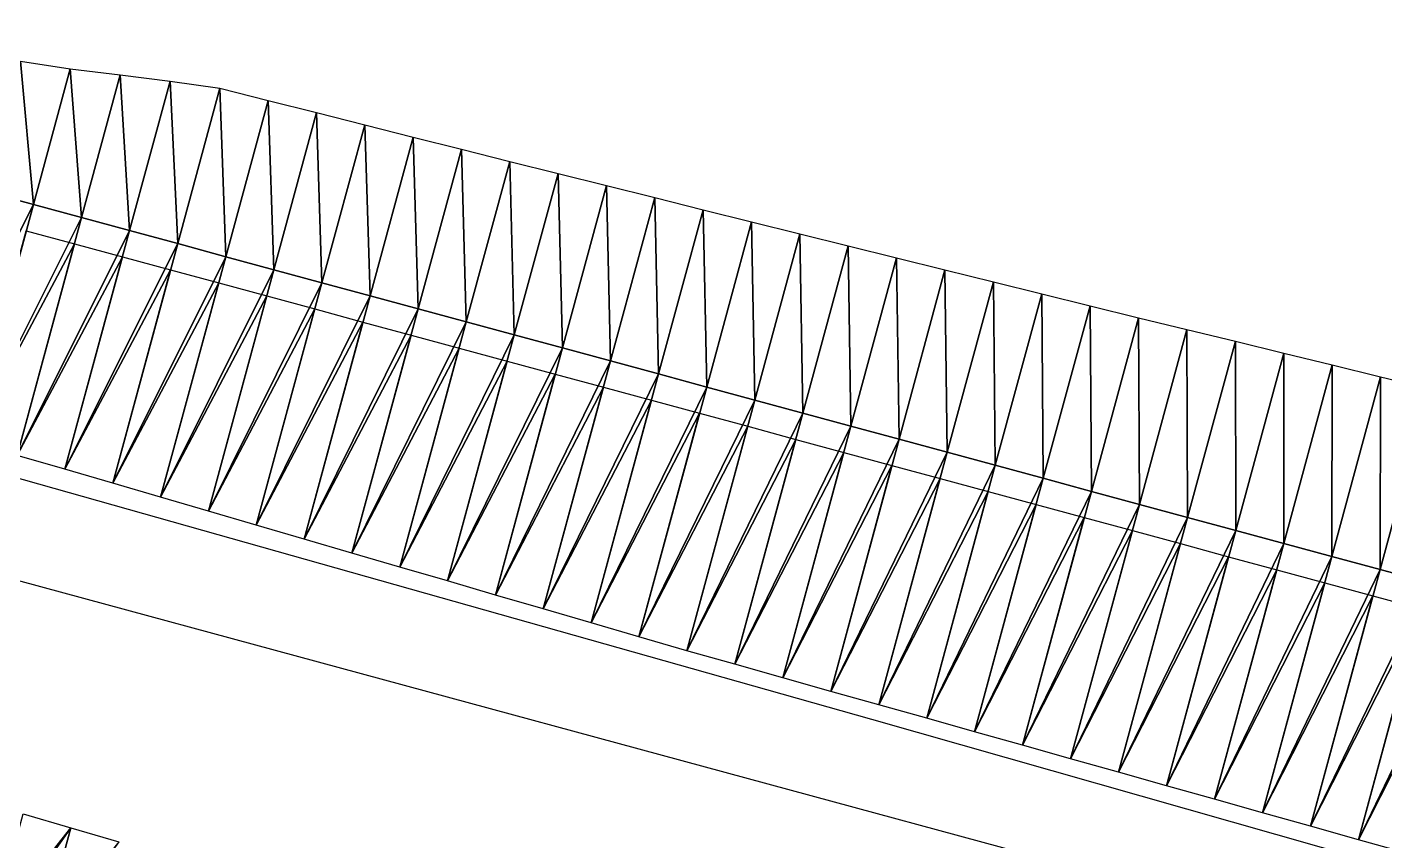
# Model space of a CAD drawing. Header units: metres. Extents: x 1882598 to 1885460, y 3171405 to 3171756.
# Drawn here: x 1884056.85 to 1884084.09, y 3171616.12 to 3171632.44 of the extents above; entities that cross this region are included whole.
import ezdxf

# ---------------------------------------------------------------- set-up
doc = ezdxf.new("R2010")
doc.units = ezdxf.units.M
doc.header["$MEASUREMENT"] = 0
doc.layers.add('00DR-R_HTA_Cl A', color=7, linetype='Continuous', true_color=0xcc0000)
doc.layers.add('Triangles surfaces projet', color=7, linetype='Continuous', true_color=0x848484)
doc.layers.add('Route - 27-28_RD561 IndG - Axe', color=1, linetype='Continuous')

msp = doc.modelspace()

# ---------------------------------------------------------------- linework, layer by layer
at = {"layer": '00DR-R_HTA_Cl A'}
msp.add_polyline3d([(1884140.277, 3171610.57, 149.882), (1884136.851, 3171603.855, 149.912), (1884134.819, 3171602.511, 149.943), (1884132.256, 3171602.571, 150.138), (1884128.626, 3171603.053, 150.295), (1884107.67, 3171608.875, 150.512), (1884091.849, 3171613.414, 150.792), (1884073.796, 3171618.552, 150.837), (1884047.812, 3171625.888, 151.097), (1884023.878, 3171632.74, 151.242), (1884015.443, 3171635.257, 151.2), (1884008.357, 3171637.466, 151.195), (1884002.02, 3171639.346, 151.252), (1883996.948, 3171640.747, 151.278), (1883973.83, 3171647.563, 151.576), (1883938.033, 3171657.516, 151.837), (1883928.705, 3171660.207, 152.712)], dxfattribs=at)
at = {"layer": 'Route - 27-28_RD561 IndG - Axe'}
msp.add_line((1883921.327, 3171658.024), (1884164.823, 3171592.026), dxfattribs=at)
at = {"layer": 'Triangles surfaces projet'}
for points in [[(1884056.972, 3171628.886, 150.933), (1884056.006, 3171629.147, 150.941), (1884056.715, 3171631.763, 149.134), (1884056.972, 3171628.886, 150.933)], [(1884056.715, 3171631.763, 149.134), (1884057.71, 3171631.609, 149.053), (1884056.972, 3171628.886, 150.933), (1884056.715, 3171631.763, 149.134)], [(1884057.937, 3171628.624, 150.926), (1884056.972, 3171628.886, 150.933), (1884057.71, 3171631.609, 149.053), (1884057.937, 3171628.624, 150.926)], [(1884058.712, 3171631.485, 148.951), (1884057.937, 3171628.624, 150.926), (1884057.71, 3171631.609, 149.053), (1884058.712, 3171631.485, 148.951)], [(1884058.902, 3171628.362, 150.919), (1884057.937, 3171628.624, 150.926), (1884058.712, 3171631.485, 148.951), (1884058.902, 3171628.362, 150.919)], [(1884059.715, 3171631.36, 148.849), (1884058.902, 3171628.362, 150.919), (1884058.712, 3171631.485, 148.951), (1884059.715, 3171631.36, 148.849)], [(1884058.902, 3171628.362, 150.919), (1884059.715, 3171631.36, 148.849), (1884059.867, 3171628.101, 150.912), (1884058.902, 3171628.362, 150.919)], [(1884060.712, 3171631.219, 148.759), (1884059.867, 3171628.101, 150.912), (1884059.715, 3171631.36, 148.849), (1884060.712, 3171631.219, 148.759)], [(1884060.712, 3171631.219, 148.759), (1884060.832, 3171627.839, 150.905), (1884059.867, 3171628.101, 150.912), (1884060.712, 3171631.219, 148.759)], [(1884060.712, 3171631.219, 148.759), (1884061.682, 3171630.974, 148.74), (1884060.832, 3171627.839, 150.905), (1884060.712, 3171631.219, 148.759)], [(1884060.832, 3171627.839, 150.905), (1884061.682, 3171630.974, 148.74), (1884061.798, 3171627.578, 150.898), (1884060.832, 3171627.839, 150.905)], [(1884061.798, 3171627.578, 150.898), (1884061.682, 3171630.974, 148.74), (1884062.652, 3171630.73, 148.721), (1884061.798, 3171627.578, 150.898)], [(1884062.652, 3171630.73, 148.721), (1884062.763, 3171627.316, 150.891), (1884061.798, 3171627.578, 150.898), (1884062.652, 3171630.73, 148.721)], [(1884062.763, 3171627.316, 150.891), (1884062.652, 3171630.73, 148.721), (1884063.622, 3171630.485, 148.702), (1884062.763, 3171627.316, 150.891)], [(1884062.763, 3171627.316, 150.891), (1884063.622, 3171630.485, 148.702), (1884063.728, 3171627.054, 150.884), (1884062.763, 3171627.316, 150.891)], [(1884063.622, 3171630.485, 148.702), (1884064.591, 3171630.24, 148.683), (1884063.728, 3171627.054, 150.884), (1884063.622, 3171630.485, 148.702)], [(1884064.591, 3171630.24, 148.683), (1884064.693, 3171626.793, 150.877), (1884063.728, 3171627.054, 150.884), (1884064.591, 3171630.24, 148.683)], [(1884064.591, 3171630.24, 148.683), (1884065.561, 3171629.996, 148.664), (1884064.693, 3171626.793, 150.877), (1884064.591, 3171630.24, 148.683)], [(1884065.561, 3171629.996, 148.664), (1884065.658, 3171626.531, 150.87), (1884064.693, 3171626.793, 150.877), (1884065.561, 3171629.996, 148.664)], [(1884065.561, 3171629.996, 148.664), (1884066.531, 3171629.751, 148.646), (1884065.658, 3171626.531, 150.87), (1884065.561, 3171629.996, 148.664)], [(1884066.531, 3171629.751, 148.646), (1884066.623, 3171626.27, 150.863), (1884065.658, 3171626.531, 150.87), (1884066.531, 3171629.751, 148.646)], [(1884066.623, 3171626.27, 150.863), (1884066.531, 3171629.751, 148.646), (1884067.501, 3171629.509, 148.625), (1884066.623, 3171626.27, 150.863)], [(1884067.589, 3171626.008, 150.856), (1884066.623, 3171626.27, 150.863), (1884067.501, 3171629.509, 148.625), (1884067.589, 3171626.008, 150.856)], [(1884067.501, 3171629.509, 148.625), (1884068.472, 3171629.266, 148.605), (1884067.589, 3171626.008, 150.856), (1884067.501, 3171629.509, 148.625)], [(1884068.472, 3171629.266, 148.605), (1884068.554, 3171625.746, 150.849), (1884067.589, 3171626.008, 150.856), (1884068.472, 3171629.266, 148.605)], [(1884068.554, 3171625.746, 150.849), (1884068.472, 3171629.266, 148.605), (1884069.442, 3171629.024, 148.585), (1884068.554, 3171625.746, 150.849)], [(1884056.972, 3171628.886, 150.933), (1884054.723, 3171624.413, 151.063), (1884056.006, 3171629.147, 150.941), (1884056.972, 3171628.886, 150.933)], [(1884069.442, 3171629.024, 148.585), (1884069.519, 3171625.485, 150.842), (1884068.554, 3171625.746, 150.849), (1884069.442, 3171629.024, 148.585)], [(1884069.442, 3171629.024, 148.585), (1884070.413, 3171628.782, 148.564), (1884069.519, 3171625.485, 150.842), (1884069.442, 3171629.024, 148.585)], [(1884055.683, 3171624.133, 151.057), (1884054.723, 3171624.413, 151.063), (1884056.972, 3171628.886, 150.933), (1884055.683, 3171624.133, 151.057)], [(1884056.972, 3171628.886, 150.933), (1884057.937, 3171628.624, 150.926), (1884055.683, 3171624.133, 151.057), (1884056.972, 3171628.886, 150.933)], [(1884070.484, 3171625.223, 150.834), (1884069.519, 3171625.485, 150.842), (1884070.413, 3171628.782, 148.564), (1884070.484, 3171625.223, 150.834)], [(1884071.383, 3171628.539, 148.544), (1884070.484, 3171625.223, 150.834), (1884070.413, 3171628.782, 148.564), (1884071.383, 3171628.539, 148.544)], [(1884057.937, 3171628.624, 150.926), (1884056.644, 3171623.852, 151.05), (1884055.683, 3171624.133, 151.057), (1884057.937, 3171628.624, 150.926)], [(1884057.794, 3171628.098, 151.29), (1884055.683, 3171624.133, 151.407), (1884056.829, 3171628.359, 151.297), (1884057.794, 3171628.098, 151.29)], [(1884058.902, 3171628.362, 150.919), (1884056.644, 3171623.852, 151.05), (1884057.937, 3171628.624, 150.926), (1884058.902, 3171628.362, 150.919)], [(1884057.604, 3171623.572, 151.043), (1884056.644, 3171623.852, 151.05), (1884058.902, 3171628.362, 150.919), (1884057.604, 3171623.572, 151.043)], [(1884057.604, 3171623.572, 151.043), (1884058.902, 3171628.362, 150.919), (1884059.867, 3171628.101, 150.912), (1884057.604, 3171623.572, 151.043)], [(1884070.484, 3171625.223, 150.834), (1884071.383, 3171628.539, 148.544), (1884071.449, 3171624.962, 150.827), (1884070.484, 3171625.223, 150.834)], [(1884071.383, 3171628.539, 148.544), (1884072.353, 3171628.297, 148.524), (1884071.449, 3171624.962, 150.827), (1884071.383, 3171628.539, 148.544)], [(1884056.644, 3171623.852, 151.4), (1884055.683, 3171624.133, 151.407), (1884057.794, 3171628.098, 151.29), (1884056.644, 3171623.852, 151.4)], [(1884058.759, 3171627.836, 151.283), (1884056.644, 3171623.852, 151.4), (1884057.794, 3171628.098, 151.29), (1884058.759, 3171627.836, 151.283)], [(1884059.867, 3171628.101, 150.912), (1884058.564, 3171623.292, 151.037), (1884057.604, 3171623.572, 151.043), (1884059.867, 3171628.101, 150.912)], [(1884060.832, 3171627.839, 150.905), (1884058.564, 3171623.292, 151.037), (1884059.867, 3171628.101, 150.912), (1884060.832, 3171627.839, 150.905)], [(1884072.353, 3171628.297, 148.524), (1884072.414, 3171624.7, 150.82), (1884071.449, 3171624.962, 150.827), (1884072.353, 3171628.297, 148.524)], [(1884072.353, 3171628.297, 148.524), (1884073.324, 3171628.056, 148.502), (1884072.414, 3171624.7, 150.82), (1884072.353, 3171628.297, 148.524)], [(1884058.759, 3171627.836, 151.283), (1884057.604, 3171623.572, 151.393), (1884056.644, 3171623.852, 151.4), (1884058.759, 3171627.836, 151.283)], [(1884059.724, 3171627.574, 151.276), (1884057.604, 3171623.572, 151.393), (1884058.759, 3171627.836, 151.283), (1884059.724, 3171627.574, 151.276)], [(1884059.524, 3171623.012, 151.03), (1884058.564, 3171623.292, 151.037), (1884060.832, 3171627.839, 150.905), (1884059.524, 3171623.012, 151.03)], [(1884061.798, 3171627.578, 150.898), (1884059.524, 3171623.012, 151.03), (1884060.832, 3171627.839, 150.905), (1884061.798, 3171627.578, 150.898)], [(1884073.324, 3171628.056, 148.502), (1884073.38, 3171624.438, 150.813), (1884072.414, 3171624.7, 150.82), (1884073.324, 3171628.056, 148.502)], [(1884073.38, 3171624.438, 150.813), (1884073.324, 3171628.056, 148.502), (1884074.295, 3171627.815, 148.481), (1884073.38, 3171624.438, 150.813)], [(1884073.38, 3171624.438, 150.813), (1884074.295, 3171627.815, 148.481), (1884074.345, 3171624.177, 150.806), (1884073.38, 3171624.438, 150.813)], [(1884074.295, 3171627.815, 148.481), (1884075.266, 3171627.575, 148.459), (1884074.345, 3171624.177, 150.806), (1884074.295, 3171627.815, 148.481)], [(1884059.724, 3171627.574, 151.276), (1884058.564, 3171623.292, 151.387), (1884057.604, 3171623.572, 151.393), (1884059.724, 3171627.574, 151.276)], [(1884060.69, 3171627.313, 151.269), (1884058.564, 3171623.292, 151.387), (1884059.724, 3171627.574, 151.276), (1884060.69, 3171627.313, 151.269)], [(1884059.524, 3171623.012, 151.03), (1884061.798, 3171627.578, 150.898), (1884060.484, 3171622.732, 151.024), (1884059.524, 3171623.012, 151.03)], [(1884061.798, 3171627.578, 150.898), (1884062.763, 3171627.316, 150.891), (1884060.484, 3171622.732, 151.024), (1884061.798, 3171627.578, 150.898)], [(1884074.345, 3171624.177, 150.806), (1884075.266, 3171627.575, 148.459), (1884075.31, 3171623.915, 150.799), (1884074.345, 3171624.177, 150.806)], [(1884076.237, 3171627.334, 148.438), (1884075.31, 3171623.915, 150.799), (1884075.266, 3171627.575, 148.459), (1884076.237, 3171627.334, 148.438)], [(1884060.69, 3171627.313, 151.269), (1884059.524, 3171623.012, 151.38), (1884058.564, 3171623.292, 151.387), (1884060.69, 3171627.313, 151.269)], [(1884061.655, 3171627.051, 151.262), (1884059.524, 3171623.012, 151.38), (1884060.69, 3171627.313, 151.269), (1884061.655, 3171627.051, 151.262)], [(1884061.444, 3171622.451, 151.017), (1884060.484, 3171622.732, 151.024), (1884062.763, 3171627.316, 150.891), (1884061.444, 3171622.451, 151.017)], [(1884063.728, 3171627.054, 150.884), (1884061.444, 3171622.451, 151.017), (1884062.763, 3171627.316, 150.891), (1884063.728, 3171627.054, 150.884)], [(1884076.237, 3171627.334, 148.438), (1884076.275, 3171623.653, 150.792), (1884075.31, 3171623.915, 150.799), (1884076.237, 3171627.334, 148.438)], [(1884076.237, 3171627.334, 148.438), (1884077.207, 3171627.093, 148.416), (1884076.275, 3171623.653, 150.792), (1884076.237, 3171627.334, 148.438)], [(1884061.655, 3171627.051, 151.262), (1884060.484, 3171622.732, 151.374), (1884059.524, 3171623.012, 151.38), (1884061.655, 3171627.051, 151.262)], [(1884062.62, 3171626.79, 151.255), (1884060.484, 3171622.732, 151.374), (1884061.655, 3171627.051, 151.262), (1884062.62, 3171626.79, 151.255)], [(1884063.728, 3171627.054, 150.884), (1884062.404, 3171622.171, 151.01), (1884061.444, 3171622.451, 151.017), (1884063.728, 3171627.054, 150.884)], [(1884064.693, 3171626.793, 150.877), (1884062.404, 3171622.171, 151.01), (1884063.728, 3171627.054, 150.884), (1884064.693, 3171626.793, 150.877)], [(1884077.24, 3171623.392, 150.785), (1884076.275, 3171623.653, 150.792), (1884077.207, 3171627.093, 148.416), (1884077.24, 3171623.392, 150.785)], [(1884077.24, 3171623.392, 150.785), (1884077.207, 3171627.093, 148.416), (1884078.178, 3171626.853, 148.394), (1884077.24, 3171623.392, 150.785)], [(1884062.62, 3171626.79, 151.255), (1884061.444, 3171622.451, 151.367), (1884060.484, 3171622.732, 151.374), (1884062.62, 3171626.79, 151.255)], [(1884063.585, 3171626.528, 151.248), (1884061.444, 3171622.451, 151.367), (1884062.62, 3171626.79, 151.255), (1884063.585, 3171626.528, 151.248)], [(1884064.693, 3171626.793, 150.877), (1884063.364, 3171621.891, 151.004), (1884062.404, 3171622.171, 151.01), (1884064.693, 3171626.793, 150.877)], [(1884063.364, 3171621.891, 151.004), (1884064.693, 3171626.793, 150.877), (1884065.658, 3171626.531, 150.87), (1884063.364, 3171621.891, 151.004)], [(1884078.178, 3171626.853, 148.394), (1884078.205, 3171623.13, 150.778), (1884077.24, 3171623.392, 150.785), (1884078.178, 3171626.853, 148.394)], [(1884078.205, 3171623.13, 150.778), (1884078.178, 3171626.853, 148.394), (1884079.15, 3171626.614, 148.372), (1884078.205, 3171623.13, 150.778)], [(1884063.585, 3171626.528, 151.248), (1884062.404, 3171622.171, 151.36), (1884061.444, 3171622.451, 151.367), (1884063.585, 3171626.528, 151.248)], [(1884064.55, 3171626.266, 151.241), (1884062.404, 3171622.171, 151.36), (1884063.585, 3171626.528, 151.248), (1884064.55, 3171626.266, 151.241)], [(1884064.325, 3171621.611, 150.997), (1884063.364, 3171621.891, 151.004), (1884065.658, 3171626.531, 150.87), (1884064.325, 3171621.611, 150.997)], [(1884064.325, 3171621.611, 150.997), (1884065.658, 3171626.531, 150.87), (1884066.623, 3171626.27, 150.863), (1884064.325, 3171621.611, 150.997)], [(1884079.171, 3171622.869, 150.771), (1884078.205, 3171623.13, 150.778), (1884079.15, 3171626.614, 148.372), (1884079.171, 3171622.869, 150.771)], [(1884079.171, 3171622.869, 150.771), (1884079.15, 3171626.614, 148.372), (1884080.122, 3171626.377, 148.347), (1884079.171, 3171622.869, 150.771)], [(1884064.55, 3171626.266, 151.241), (1884063.364, 3171621.891, 151.354), (1884062.404, 3171622.171, 151.36), (1884064.55, 3171626.266, 151.241)], [(1884065.516, 3171626.005, 151.233), (1884063.364, 3171621.891, 151.354), (1884064.55, 3171626.266, 151.241), (1884065.516, 3171626.005, 151.233)], [(1884066.623, 3171626.27, 150.863), (1884065.285, 3171621.331, 150.991), (1884064.325, 3171621.611, 150.997), (1884066.623, 3171626.27, 150.863)], [(1884067.589, 3171626.008, 150.856), (1884065.285, 3171621.331, 150.991), (1884066.623, 3171626.27, 150.863), (1884067.589, 3171626.008, 150.856)], [(1884080.122, 3171626.377, 148.347), (1884080.136, 3171622.607, 150.764), (1884079.171, 3171622.869, 150.771), (1884080.122, 3171626.377, 148.347)], [(1884080.122, 3171626.377, 148.347), (1884081.094, 3171626.141, 148.323), (1884080.136, 3171622.607, 150.764), (1884080.122, 3171626.377, 148.347)], [(1884065.516, 3171626.005, 151.233), (1884064.325, 3171621.611, 151.347), (1884063.364, 3171621.891, 151.354), (1884065.516, 3171626.005, 151.233)], [(1884066.481, 3171625.743, 151.226), (1884064.325, 3171621.611, 151.347), (1884065.516, 3171626.005, 151.233), (1884066.481, 3171625.743, 151.226)], [(1884065.285, 3171621.331, 150.991), (1884067.589, 3171626.008, 150.856), (1884066.245, 3171621.05, 150.984), (1884065.285, 3171621.331, 150.991)], [(1884068.554, 3171625.746, 150.849), (1884066.245, 3171621.05, 150.984), (1884067.589, 3171626.008, 150.856), (1884068.554, 3171625.746, 150.849)], [(1884081.094, 3171626.141, 148.323), (1884081.101, 3171622.345, 150.757), (1884080.136, 3171622.607, 150.764), (1884081.094, 3171626.141, 148.323)], [(1884082.066, 3171625.904, 148.298), (1884081.101, 3171622.345, 150.757), (1884081.094, 3171626.141, 148.323), (1884082.066, 3171625.904, 148.298)], [(1884081.101, 3171622.345, 150.757), (1884082.066, 3171625.904, 148.298), (1884082.066, 3171622.084, 150.75), (1884081.101, 3171622.345, 150.757)], [(1884082.066, 3171622.084, 150.75), (1884082.066, 3171625.904, 148.298), (1884083.038, 3171625.668, 148.274), (1884082.066, 3171622.084, 150.75)], [(1884066.481, 3171625.743, 151.226), (1884065.285, 3171621.331, 151.341), (1884064.325, 3171621.611, 151.347), (1884066.481, 3171625.743, 151.226)], [(1884067.446, 3171625.481, 151.219), (1884065.285, 3171621.331, 151.341), (1884066.481, 3171625.743, 151.226), (1884067.446, 3171625.481, 151.219)], [(1884066.245, 3171621.05, 150.984), (1884068.554, 3171625.746, 150.849), (1884067.205, 3171620.77, 150.977), (1884066.245, 3171621.05, 150.984)], [(1884069.519, 3171625.485, 150.842), (1884067.205, 3171620.77, 150.977), (1884068.554, 3171625.746, 150.849), (1884069.519, 3171625.485, 150.842)], [(1884082.066, 3171622.084, 150.75), (1884083.038, 3171625.668, 148.274), (1884083.031, 3171621.822, 150.742), (1884082.066, 3171622.084, 150.75)], [(1884083.038, 3171625.668, 148.274), (1884084.01, 3171625.431, 148.25), (1884083.031, 3171621.822, 150.742), (1884083.038, 3171625.668, 148.274)], [(1884067.446, 3171625.481, 151.219), (1884066.245, 3171621.05, 151.334), (1884065.285, 3171621.331, 151.341), (1884067.446, 3171625.481, 151.219)], [(1884068.411, 3171625.22, 151.212), (1884066.245, 3171621.05, 151.334), (1884067.446, 3171625.481, 151.219), (1884068.411, 3171625.22, 151.212)], [(1884067.205, 3171620.77, 150.977), (1884069.519, 3171625.485, 150.842), (1884068.165, 3171620.49, 150.971), (1884067.205, 3171620.77, 150.977)], [(1884068.165, 3171620.49, 150.971), (1884069.519, 3171625.485, 150.842), (1884070.484, 3171625.223, 150.834), (1884068.165, 3171620.49, 150.971)], [(1884083.997, 3171621.561, 150.735), (1884083.031, 3171621.822, 150.742), (1884084.01, 3171625.431, 148.25), (1884083.997, 3171621.561, 150.735)], [(1884083.997, 3171621.561, 150.735), (1884084.01, 3171625.431, 148.25), (1884084.981, 3171625.195, 148.225), (1884083.997, 3171621.561, 150.735)], [(1884068.411, 3171625.22, 151.212), (1884067.205, 3171620.77, 151.327), (1884066.245, 3171621.05, 151.334), (1884068.411, 3171625.22, 151.212)], [(1884069.376, 3171624.958, 151.205), (1884067.205, 3171620.77, 151.327), (1884068.411, 3171625.22, 151.212), (1884069.376, 3171624.958, 151.205)], [(1884070.484, 3171625.223, 150.834), (1884069.125, 3171620.21, 150.964), (1884068.165, 3171620.49, 150.971), (1884070.484, 3171625.223, 150.834)], [(1884070.484, 3171625.223, 150.834), (1884071.449, 3171624.962, 150.827), (1884069.125, 3171620.21, 150.964), (1884070.484, 3171625.223, 150.834)], [(1884084.981, 3171625.195, 148.225), (1884084.962, 3171621.299, 150.728), (1884083.997, 3171621.561, 150.735), (1884084.981, 3171625.195, 148.225)], [(1884069.376, 3171624.958, 151.205), (1884068.165, 3171620.49, 151.321), (1884067.205, 3171620.77, 151.327), (1884069.376, 3171624.958, 151.205)], [(1884070.341, 3171624.697, 151.198), (1884068.165, 3171620.49, 151.321), (1884069.376, 3171624.958, 151.205), (1884070.341, 3171624.697, 151.198)], [(1884069.125, 3171620.21, 150.964), (1884071.449, 3171624.962, 150.827), (1884070.085, 3171619.93, 150.958), (1884069.125, 3171620.21, 150.964)], [(1884072.414, 3171624.7, 150.82), (1884070.085, 3171619.93, 150.958), (1884071.449, 3171624.962, 150.827), (1884072.414, 3171624.7, 150.82)], [(1884069.125, 3171620.21, 151.314), (1884068.165, 3171620.49, 151.321), (1884070.341, 3171624.697, 151.198), (1884069.125, 3171620.21, 151.314)], [(1884071.307, 3171624.435, 151.191), (1884069.125, 3171620.21, 151.314), (1884070.341, 3171624.697, 151.198), (1884071.307, 3171624.435, 151.191)], [(1884070.085, 3171619.93, 150.958), (1884072.414, 3171624.7, 150.82), (1884071.048, 3171619.659, 150.951), (1884070.085, 3171619.93, 150.958)], [(1884072.414, 3171624.7, 150.82), (1884073.38, 3171624.438, 150.813), (1884071.048, 3171619.659, 150.951), (1884072.414, 3171624.7, 150.82)], [(1884070.085, 3171619.93, 151.308), (1884069.125, 3171620.21, 151.314), (1884071.307, 3171624.435, 151.191), (1884070.085, 3171619.93, 151.308)], [(1884072.272, 3171624.173, 151.184), (1884070.085, 3171619.93, 151.308), (1884071.307, 3171624.435, 151.191), (1884072.272, 3171624.173, 151.184)], [(1884073.38, 3171624.438, 150.813), (1884072.011, 3171619.388, 150.944), (1884071.048, 3171619.659, 150.951), (1884073.38, 3171624.438, 150.813)], [(1884072.011, 3171619.388, 150.944), (1884073.38, 3171624.438, 150.813), (1884074.345, 3171624.177, 150.806), (1884072.011, 3171619.388, 150.944)], [(1884071.048, 3171619.659, 151.301), (1884070.085, 3171619.93, 151.308), (1884072.272, 3171624.173, 151.184), (1884071.048, 3171619.659, 151.301)], [(1884073.237, 3171623.912, 151.177), (1884071.048, 3171619.659, 151.301), (1884072.272, 3171624.173, 151.184), (1884073.237, 3171623.912, 151.177)], [(1884072.011, 3171619.388, 150.944), (1884074.345, 3171624.177, 150.806), (1884072.973, 3171619.117, 150.937), (1884072.011, 3171619.388, 150.944)], [(1884075.31, 3171623.915, 150.799), (1884072.973, 3171619.117, 150.937), (1884074.345, 3171624.177, 150.806), (1884075.31, 3171623.915, 150.799)], [(1884073.237, 3171623.912, 151.177), (1884072.011, 3171619.388, 151.294), (1884071.048, 3171619.659, 151.301), (1884073.237, 3171623.912, 151.177)], [(1884074.202, 3171623.65, 151.17), (1884072.011, 3171619.388, 151.294), (1884073.237, 3171623.912, 151.177), (1884074.202, 3171623.65, 151.17)], [(1884073.936, 3171618.846, 150.93), (1884072.973, 3171619.117, 150.937), (1884075.31, 3171623.915, 150.799), (1884073.936, 3171618.846, 150.93)], [(1884075.31, 3171623.915, 150.799), (1884076.275, 3171623.653, 150.792), (1884073.936, 3171618.846, 150.93), (1884075.31, 3171623.915, 150.799)], [(1884074.202, 3171623.65, 151.17), (1884072.973, 3171619.117, 151.287), (1884072.011, 3171619.388, 151.294), (1884074.202, 3171623.65, 151.17)], [(1884075.167, 3171623.389, 151.163), (1884072.973, 3171619.117, 151.287), (1884074.202, 3171623.65, 151.17), (1884075.167, 3171623.389, 151.163)], [(1884073.936, 3171618.846, 150.93), (1884076.275, 3171623.653, 150.792), (1884074.899, 3171618.576, 150.924), (1884073.936, 3171618.846, 150.93)], [(1884074.899, 3171618.576, 150.924), (1884076.275, 3171623.653, 150.792), (1884077.24, 3171623.392, 150.785), (1884074.899, 3171618.576, 150.924)], [(1884075.167, 3171623.389, 151.163), (1884073.936, 3171618.846, 151.28), (1884072.973, 3171619.117, 151.287), (1884075.167, 3171623.389, 151.163)], [(1884076.132, 3171623.127, 151.156), (1884073.936, 3171618.846, 151.28), (1884075.167, 3171623.389, 151.163), (1884076.132, 3171623.127, 151.156)], [(1884077.24, 3171623.392, 150.785), (1884075.862, 3171618.305, 150.917), (1884074.899, 3171618.576, 150.924), (1884077.24, 3171623.392, 150.785)], [(1884077.24, 3171623.392, 150.785), (1884078.205, 3171623.13, 150.778), (1884075.862, 3171618.305, 150.917), (1884077.24, 3171623.392, 150.785)], [(1884076.132, 3171623.127, 151.156), (1884074.899, 3171618.576, 151.274), (1884073.936, 3171618.846, 151.28), (1884076.132, 3171623.127, 151.156)], [(1884077.098, 3171622.865, 151.149), (1884074.899, 3171618.576, 151.274), (1884076.132, 3171623.127, 151.156), (1884077.098, 3171622.865, 151.149)], [(1884075.862, 3171618.305, 150.917), (1884078.205, 3171623.13, 150.778), (1884076.824, 3171618.034, 150.91), (1884075.862, 3171618.305, 150.917)], [(1884078.205, 3171623.13, 150.778), (1884079.171, 3171622.869, 150.771), (1884076.824, 3171618.034, 150.91), (1884078.205, 3171623.13, 150.778)], [(1884077.098, 3171622.865, 151.149), (1884075.862, 3171618.305, 151.267), (1884074.899, 3171618.576, 151.274), (1884077.098, 3171622.865, 151.149)], [(1884078.063, 3171622.604, 151.141), (1884075.862, 3171618.305, 151.267), (1884077.098, 3171622.865, 151.149), (1884078.063, 3171622.604, 151.141)], [(1884076.824, 3171618.034, 150.91), (1884079.171, 3171622.869, 150.771), (1884077.787, 3171617.763, 150.903), (1884076.824, 3171618.034, 150.91)], [(1884079.171, 3171622.869, 150.771), (1884080.136, 3171622.607, 150.764), (1884077.787, 3171617.763, 150.903), (1884079.171, 3171622.869, 150.771)], [(1884078.063, 3171622.604, 151.141), (1884076.824, 3171618.034, 151.26), (1884075.862, 3171618.305, 151.267), (1884078.063, 3171622.604, 151.141)], [(1884079.028, 3171622.342, 151.134), (1884076.824, 3171618.034, 151.26), (1884078.063, 3171622.604, 151.141), (1884079.028, 3171622.342, 151.134)], [(1884080.136, 3171622.607, 150.764), (1884078.75, 3171617.493, 150.896), (1884077.787, 3171617.763, 150.903), (1884080.136, 3171622.607, 150.764)], [(1884078.75, 3171617.493, 150.896), (1884080.136, 3171622.607, 150.764), (1884081.101, 3171622.345, 150.757), (1884078.75, 3171617.493, 150.896)], [(1884079.028, 3171622.342, 151.134), (1884077.787, 3171617.763, 151.253), (1884076.824, 3171618.034, 151.26), (1884079.028, 3171622.342, 151.134)], [(1884079.993, 3171622.081, 151.127), (1884077.787, 3171617.763, 151.253), (1884079.028, 3171622.342, 151.134), (1884079.993, 3171622.081, 151.127)], [(1884081.101, 3171622.345, 150.757), (1884079.712, 3171617.222, 150.889), (1884078.75, 3171617.493, 150.896), (1884081.101, 3171622.345, 150.757)], [(1884082.066, 3171622.084, 150.75), (1884079.712, 3171617.222, 150.889), (1884081.101, 3171622.345, 150.757), (1884082.066, 3171622.084, 150.75)], [(1884079.993, 3171622.081, 151.127), (1884078.75, 3171617.493, 151.246), (1884077.787, 3171617.763, 151.253), (1884079.993, 3171622.081, 151.127)], [(1884080.958, 3171621.819, 151.12), (1884078.75, 3171617.493, 151.246), (1884079.993, 3171622.081, 151.127), (1884080.958, 3171621.819, 151.12)], [(1884080.958, 3171621.819, 151.12), (1884079.712, 3171617.222, 151.239), (1884078.75, 3171617.493, 151.246), (1884080.958, 3171621.819, 151.12)], [(1884080.675, 3171616.951, 150.882), (1884079.712, 3171617.222, 150.889), (1884082.066, 3171622.084, 150.75), (1884080.675, 3171616.951, 150.882)], [(1884081.924, 3171621.557, 151.113), (1884079.712, 3171617.222, 151.239), (1884080.958, 3171621.819, 151.12), (1884081.924, 3171621.557, 151.113)], [(1884082.066, 3171622.084, 150.75), (1884083.031, 3171621.822, 150.742), (1884080.675, 3171616.951, 150.882), (1884082.066, 3171622.084, 150.75)], [(1884081.638, 3171616.681, 150.876), (1884080.675, 3171616.951, 150.882), (1884083.031, 3171621.822, 150.742), (1884081.638, 3171616.681, 150.876)], [(1884083.997, 3171621.561, 150.735), (1884081.638, 3171616.681, 150.876), (1884083.031, 3171621.822, 150.742), (1884083.997, 3171621.561, 150.735)], [(1884079.712, 3171617.222, 151.239), (1884081.924, 3171621.557, 151.113), (1884080.675, 3171616.951, 151.232), (1884079.712, 3171617.222, 151.239)], [(1884082.889, 3171621.296, 151.106), (1884080.675, 3171616.951, 151.232), (1884081.924, 3171621.557, 151.113), (1884082.889, 3171621.296, 151.106)], [(1884081.638, 3171616.681, 150.876), (1884083.997, 3171621.561, 150.735), (1884082.6, 3171616.41, 150.869), (1884081.638, 3171616.681, 150.876)], [(1884082.6, 3171616.41, 150.869), (1884083.997, 3171621.561, 150.735), (1884084.962, 3171621.299, 150.728), (1884082.6, 3171616.41, 150.869)], [(1884080.675, 3171616.951, 151.232), (1884082.889, 3171621.296, 151.106), (1884081.638, 3171616.681, 151.226), (1884080.675, 3171616.951, 151.232)], [(1884083.854, 3171621.034, 151.099), (1884081.638, 3171616.681, 151.226), (1884082.889, 3171621.296, 151.106), (1884083.854, 3171621.034, 151.099)], [(1884083.563, 3171616.139, 150.862), (1884082.6, 3171616.41, 150.869), (1884084.962, 3171621.299, 150.728), (1884083.563, 3171616.139, 150.862)], [(1884084.962, 3171621.299, 150.728), (1884085.927, 3171621.037, 150.721), (1884083.563, 3171616.139, 150.862), (1884084.962, 3171621.299, 150.728)], [(1884081.638, 3171616.681, 151.226), (1884083.854, 3171621.034, 151.099), (1884082.6, 3171616.41, 151.219), (1884081.638, 3171616.681, 151.226)], [(1884084.819, 3171620.773, 151.092), (1884082.6, 3171616.41, 151.219), (1884083.854, 3171621.034, 151.099), (1884084.819, 3171620.773, 151.092)], [(1884084.526, 3171615.868, 150.855), (1884083.563, 3171616.139, 150.862), (1884085.927, 3171621.037, 150.721), (1884084.526, 3171615.868, 150.855)], [(1884083.563, 3171616.139, 151.212), (1884082.6, 3171616.41, 151.219), (1884084.819, 3171620.773, 151.092), (1884083.563, 3171616.139, 151.212)], [(1884085.784, 3171620.511, 151.085), (1884083.563, 3171616.139, 151.212), (1884084.819, 3171620.773, 151.092), (1884085.784, 3171620.511, 151.085)], [(1884085.784, 3171620.511, 151.085), (1884084.526, 3171615.868, 151.205), (1884083.563, 3171616.139, 151.212), (1884085.784, 3171620.511, 151.085)], [(1884056.057, 3171614.044, 150.916), (1884056.765, 3171616.656, 150.984), (1884057.725, 3171616.375, 150.976), (1884056.057, 3171614.044, 150.916)], [(1884057.725, 3171616.375, 151.326), (1884056.151, 3171614.39, 151.275), (1884056.765, 3171616.656, 151.334), (1884057.725, 3171616.375, 151.326)], [(1884057.725, 3171616.375, 150.976), (1884057.022, 3171613.782, 150.909), (1884056.057, 3171614.044, 150.916), (1884057.725, 3171616.375, 150.976)], [(1884057.116, 3171614.129, 151.268), (1884056.151, 3171614.39, 151.275), (1884057.725, 3171616.375, 151.326), (1884057.116, 3171614.129, 151.268)], [(1884057.022, 3171613.782, 150.909), (1884057.725, 3171616.375, 150.976), (1884058.685, 3171616.095, 150.969), (1884057.022, 3171613.782, 150.909)], [(1884058.685, 3171616.095, 151.319), (1884057.116, 3171614.129, 151.268), (1884057.725, 3171616.375, 151.326), (1884058.685, 3171616.095, 151.319)]]:
    msp.add_3dface(points, dxfattribs=at)

doc.saveas('drawing.dxf')
